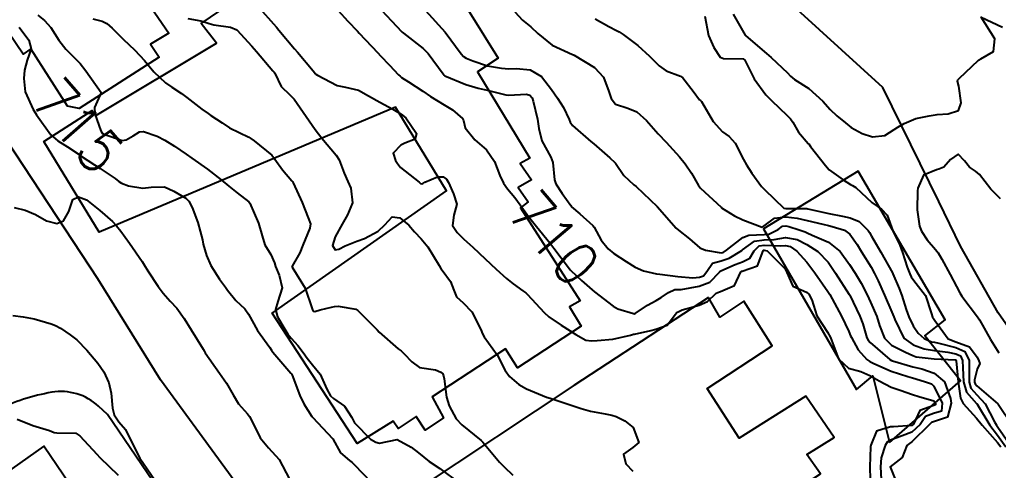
# Model space of a CAD drawing. Header units: metres. Extents: x 292545 to 299085, y 7450245 to 7463078.
# Drawn here: x 298322 to 298413.3, y 7451374.5 to 7451416.5 of the extents above; entities that cross this region are included whole.
import ezdxf
from ezdxf.enums import TextEntityAlignment as Align

# ---------------------------------------------------------------- set-up
doc = ezdxf.new("R2010")
doc.units = ezdxf.units.M
for name, color, linetype in [('Cotas', 45, 'Continuous'), ('Curvas de Nivel 1m', 11, 'Continuous'), ('Curvas de Nivel 5m', 15, 'Continuous'), ('Edificações', 30, 'Continuous'), ('Hidrografia', 140, 'Continuous'), ('Vias Primárias', 230, 'Continuous')]:
    doc.layers.add(name, color=color, linetype=linetype)
doc.styles.add('Style-STANDARD', font='STANDARD.shx')

msp = doc.modelspace()

# ---------------------------------------------------------------- linework, layer by layer
at = {"layer": 'Curvas de Nivel 1m', "flags": 128}
for points, elevation in [([(298344.415, 7451417.493), (298345.689, 7451416.068), (298345.962, 7451415.752), (298346.19, 7451415.472), (298347.657, 7451413.75), (298347.919, 7451413.447), (298349.381, 7451411.687), (298349.597, 7451411.43), (298349.633, 7451411.392), (298349.778, 7451411.282), (298351.622, 7451410.332), (298352.396, 7451410.173), (298353.618, 7451409.903), (298354.532, 7451409.371), (298355.604, 7451408.773), (298356.823, 7451408.113), (298357.588, 7451407.66), (298358.02, 7451407.326), (298359.022, 7451405.861), (298358.903, 7451405.317), (298357.931, 7451404.952), (298357.555, 7451404.775), (298356.849, 7451404.035), (298357.062, 7451403.337), (298357.242, 7451403.046), (298357.527, 7451402.698), (298359.285, 7451401.312), (298359.409, 7451401.209), (298359.511, 7451401.153), (298359.627, 7451401.194), (298359.794, 7451401.307), (298360.981, 7451401.833), (298361.518, 7451401.805), (298361.822, 7451401.591), (298362.016, 7451401.282), (298362.47, 7451400.243), (298362.78, 7451399.271), (298362.507, 7451398.245), (298362.368, 7451397.276), (298362.804, 7451396.617), (298363.451, 7451396.023), (298364.275, 7451395.252), (298365.427, 7451394.172), (298366.446, 7451393.23), (298367.404, 7451392.361), (298368.037, 7451391.848), (298368.945, 7451391.197), (298369.212, 7451391.013), (298369.39, 7451390.856), (298370.939, 7451389.174), (298371.367, 7451388.789), (298372.51, 7451388.004), (298373.348, 7451387.483), (298373.885, 7451387.142), (298374.822, 7451386.612), (298375.337, 7451386.536), (298375.885, 7451386.567), (298377.339, 7451386.681), (298378.984, 7451387.075), (298379.267, 7451387.149), (298379.344, 7451387.162), (298380.889, 7451387.516), (298381.351, 7451387.613), (298382.411, 7451387.986), (298383.172, 7451389.032), (298383.263, 7451389.143), (298383.375, 7451389.221), (298383.795, 7451389.442), (298385.382, 7451389.871), (298386.181, 7451390.196), (298386.985, 7451390.984), (298387.274, 7451391.102), (298387.394, 7451391.131), (298388.685, 7451391.682), (298389.272, 7451392.961), (298389.346, 7451393.029), (298389.414, 7451393.044), (298390.835, 7451393.523), (298391.358, 7451394.931), (298391.398, 7451394.976), (298391.443, 7451394.983), (298391.729, 7451394.927), (298393.418, 7451393.254), (298393.569, 7451392.908), (298394.117, 7451391.617), (298395.395, 7451391.078), (298395.63, 7451390.878), (298395.908, 7451390.351), (298396.358, 7451388.87), (298397.348, 7451387.358), (298397.634, 7451386.857), (298397.838, 7451386.355), (298398.394, 7451384.849), (298399.31, 7451384.006), (298400.458, 7451383.671), (298401.3, 7451383.3), (298402.19, 7451382.801), (298403.287, 7451382.212), (298404.129, 7451381.937), (298405.281, 7451381.551), (298405.881, 7451381.363), (298407.275, 7451380.96), (298407.444, 7451380.738), (298407.427, 7451380.582), (298407.27, 7451380.527), (298405.975, 7451380.046), (298405.37, 7451378.768), (298405.242, 7451378.652), (298403.513, 7451378.523), (298403.249, 7451378.512), (298401.935, 7451378.11), (298401.39, 7451376.808), (298401.378, 7451376.652), (298401.325, 7451374.809), (298401.324, 7451374.686), (298401.383, 7451372.808)], 711), ([(298355.743, 7451417.359), (298356.688, 7451416.34), (298357.643, 7451415.331), (298357.682, 7451415.293), (298357.808, 7451415.201), (298359.66, 7451413.779), (298360.105, 7451413.305), (298361.51, 7451411.415), (298361.606, 7451411.29), (298361.633, 7451411.268), (298361.678, 7451411.244), (298363.62, 7451410.412), (298364.785, 7451410.079), (298365.613, 7451409.906), (298367.365, 7451409.464), (298367.606, 7451409.433), (298369.292, 7451409.51), (298369.607, 7451409.434), (298369.805, 7451409.188), (298369.914, 7451408.873), (298370.302, 7451407.183), (298370.444, 7451406.311), (298370.704, 7451405.179), (298371.54, 7451403.662), (298371.737, 7451403.167), (298371.897, 7451401.545), (298372.017, 7451401.162), (298372.624, 7451400.273), (298373.404, 7451399.141), (298373.491, 7451399.035), (298374.256, 7451398.357), (298375.465, 7451397.292), (298375.594, 7451397.119), (298376.25, 7451395.911), (298376.889, 7451395.106), (298377.436, 7451394.664), (298378.592, 7451393.916), (298379.418, 7451393.412), (298380.194, 7451393.062), (298381.41, 7451392.776), (298381.71, 7451392.747), (298383.408, 7451392.542), (298384.807, 7451392.409), (298385.408, 7451392.46), (298385.797, 7451392.608), (298386.094, 7451392.993), (298386.639, 7451393.773), (298387.428, 7451393.995), (298388.177, 7451394.227), (298389.37, 7451394.951), (298389.444, 7451395.016), (298390.56, 7451395.831), (298391.453, 7451395.951), (298392.387, 7451395.987), (298393.455, 7451396.156), (298394.539, 7451395.979), (298395.449, 7451395.522), (298396.465, 7451394.87), (298397.428, 7451393.858), (298398.093, 7451392.853), (298399.393, 7451390.866), (298399.43, 7451390.802), (298400.381, 7451388.825), (298400.66, 7451388.124), (298401.043, 7451386.815), (298401.142, 7451386.614), (298401.339, 7451386.399), (298403.184, 7451384.791), (298403.322, 7451384.71), (298403.44, 7451384.67), (298405.313, 7451384.13), (298406.15, 7451383.918), (298407.305, 7451383.529), (298408.284, 7451382.73), (298408.824, 7451381.178), (298408.888, 7451380.724), (298408.563, 7451379.417), (298407.247, 7451378.997), (298407.053, 7451378.935), (298406.876, 7451378.746), (298405.226, 7451377.124), (298405.012, 7451376.986), (298404.76, 7451376.775), (298404.329, 7451375.661), (298403.203, 7451374.79), (298404.013, 7451372.782)], 709), ([(298323.694, 7451416.872), (298324.334, 7451416.375), (298324.915, 7451415.722), (298325.666, 7451414.559), (298326.328, 7451413.703), (298327.64, 7451412.367), (298328.194, 7451411.684), (298329.613, 7451409.67), (298328.978, 7451408.291), (298329.016, 7451407.676), (298329.567, 7451406.096), (298329.74, 7451405.843), (298330.237, 7451405.66), (298331.233, 7451405.318), (298331.559, 7451405.218), (298331.935, 7451405.259), (298332.593, 7451405.63), (298333.193, 7451405.998), (298333.567, 7451406.054), (298334.84, 7451405.607), (298335.558, 7451405.244), (298336.451, 7451404.685), (298337.538, 7451403.931), (298338.08, 7451403.565), (298339.523, 7451402.547), (298340.818, 7451401.537), (298341.507, 7451400.947), (298342.296, 7451400.313), (298343.386, 7451399.502), (298343.491, 7451399.377), (298344.289, 7451397.492), (298344.63, 7451396.309), (298344.888, 7451395.486), (298345.434, 7451394.578), (298345.77, 7451393.819), (298345.884, 7451393.473), (298346.212, 7451392.667), (298346.49, 7451391.464), (298346.101, 7451390.19), (298345.859, 7451389.473), (298346.055, 7451388.777), (298346.829, 7451387.458), (298347.031, 7451387.146), (298347.336, 7451386.772), (298347.968, 7451386.089), (298348.467, 7451385.443), (298348.817, 7451384.936), (298349.312, 7451384.312), (298350.042, 7451383.423), (298350.674, 7451382.024), (298351.013, 7451381.413), (298351.27, 7451381.158), (298352.321, 7451380.452), (298352.988, 7451379.384), (298353.246, 7451378.89), (298354.746, 7451377.365), (298355.22, 7451377.092), (298355.562, 7451377.014), (298357.223, 7451377.34), (298358.533, 7451376.637), (298359.211, 7451376.11), (298360.217, 7451375.3), (298361.196, 7451374.639), (298363.042, 7451373.271)], 714), ([(298328.84, 7451416.53), (298329.689, 7451416.314), (298330.13, 7451416.106), (298330.64, 7451415.656), (298331.668, 7451414.634), (298332.737, 7451413.629), (298333.643, 7451412.654), (298334.512, 7451411.611), (298335.623, 7451410.579), (298336.212, 7451410.185), (298337.11, 7451409.578), (298337.607, 7451409.205), (298339.013, 7451408.135), (298339.585, 7451407.715), (298339.837, 7451407.546), (298340.885, 7451406.84), (298341.572, 7451406.391), (298343.379, 7451405.502), (298343.561, 7451405.404), (298343.872, 7451405.183), (298345.538, 7451403.823), (298345.82, 7451403.476), (298346.517, 7451402.459), (298347.39, 7451401.452), (298347.446, 7451401.385), (298347.511, 7451401.268), (298348.344, 7451399.441), (298348.917, 7451397.989), (298349.125, 7451397.433), (298349.061, 7451397.036), (298348.436, 7451395.44), (298348.128, 7451394.748), (298347.423, 7451393.507), (298347.406, 7451393.45), (298347.422, 7451393.408), (298348.645, 7451391.437), (298349.297, 7451389.508), (298349.313, 7451389.431), (298349.371, 7451389.292), (298349.526, 7451389.273), (298350.045, 7451389.423), (298351.1, 7451389.689), (298351.376, 7451389.742), (298351.731, 7451389.759), (298353.374, 7451389.499), (298353.562, 7451389.378), (298355.346, 7451387.556), (298355.537, 7451387.358), (298357.327, 7451385.782), (298357.588, 7451385.599), (298357.877, 7451385.332), (298358.586, 7451384.591), (298359.31, 7451384.05), (298360.782, 7451383.822), (298361.306, 7451383.632), (298361.467, 7451383.45), (298361.536, 7451383.287), (298361.59, 7451382.995), (298361.808, 7451381.285), (298362.063, 7451380.484), (298362.723, 7451379.275), (298363.244, 7451378.703), (298365.058, 7451377.242), (298365.146, 7451377.165), (298365.221, 7451377.09), (298366.77, 7451375.224), (298367.199, 7451374.805), (298368, 7451374.017)], 713), ([(298337.693, 7451416.582), (298338.892, 7451416.357), (298339.688, 7451416.094), (298340.124, 7451415.981), (298341.686, 7451415.778), (298342.256, 7451415.514), (298343.661, 7451414.008), (298344.098, 7451413.496), (298345.635, 7451411.701), (298345.737, 7451411.581), (298345.794, 7451411.478), (298346.397, 7451410.245), (298347.197, 7451409.456), (298347.607, 7451409.069), (298348.73, 7451407.439), (298349.571, 7451406.232), (298350.196, 7451405.424), (298351.539, 7451403.838), (298351.796, 7451403.406), (298352.288, 7451402.166), (298352.62, 7451401.393), (298352.893, 7451400.776), (298353.056, 7451399.387), (298352.594, 7451398.276), (298352.096, 7451397.401), (298351.451, 7451396.23), (298351.186, 7451395.413), (298351.437, 7451395.018), (298351.77, 7451395.073), (298352.368, 7451395.396), (298353.447, 7451395.825), (298354.163, 7451396.086), (298355.457, 7451396.77), (298356.057, 7451397.354), (298356.739, 7451398.082), (298357.473, 7451397.986), (298358.323, 7451397.327), (298358.833, 7451396.695), (298359.45, 7451396.054), (298360.083, 7451395.304), (298361.137, 7451393.572), (298361.3, 7451393.291), (298361.411, 7451393.133), (298362.203, 7451392.08), (298362.51, 7451391.273), (298362.77, 7451390.653), (298363.381, 7451390.091), (298364.175, 7451389.252), (298365.043, 7451387.547), (298365.162, 7451387.242), (298365.34, 7451386.911), (298366.542, 7451385.228), (298367.301, 7451383.782), (298367.684, 7451383.214), (298368.568, 7451382.483), (298369.282, 7451382.082), (298371.144, 7451381.301), (298371.274, 7451381.257), (298371.576, 7451381.167), (298373.268, 7451380.613), (298374.371, 7451380.24), (298375.262, 7451379.99), (298376.631, 7451379.734), (298377.258, 7451379.625), (298377.651, 7451379.489), (298378.447, 7451379.088), (298379.244, 7451378.458), (298379.775, 7451377.072), (298379.218, 7451376.608), (298378.317, 7451375.984), (298378.535, 7451375.087), (298379.196, 7451374.391)], 712), ([(298359.856, 7451417.308), (298361.683, 7451415.29), (298363.188, 7451413.267), (298363.406, 7451413.019), (298363.649, 7451412.861), (298364.274, 7451412.626), (298365.642, 7451412.165), (298366.937, 7451411.93), (298367.64, 7451411.894), (298368.35, 7451411.919), (298369.639, 7451411.793), (298370.68, 7451411.18), (298371.615, 7451409.968), (298372.172, 7451409.161), (298372.733, 7451408.292), (298373.259, 7451407.145), (298373.354, 7451406.917), (298373.577, 7451406.587), (298375.273, 7451405.123), (298375.559, 7451404.882), (298377.057, 7451403.588), (298377.534, 7451403.158), (298377.578, 7451403.099), (298378.367, 7451401.933), (298379.305, 7451401.073), (298379.51, 7451400.908), (298381.483, 7451399.05), (298383.244, 7451397.032), (298383.461, 7451396.847), (298384.492, 7451396.053), (298385.445, 7451395.209), (298385.977, 7451394.995), (298387.439, 7451394.747), (298387.634, 7451394.784), (298387.925, 7451394.973), (298389.455, 7451396.163), (298390.013, 7451396.389), (298391.458, 7451396.448), (298391.899, 7451396.486), (298392.749, 7451396.917), (298393.169, 7451397.21), (298393.466, 7451397.246), (298393.76, 7451397.2), (298394.733, 7451396.891), (298395.273, 7451396.695), (298395.46, 7451396.61), (298395.934, 7451396.399), (298397.452, 7451395.721), (298398.537, 7451394.849), (298399.425, 7451393.659), (298399.949, 7451392.832), (298400.499, 7451391.918), (298401.059, 7451390.815), (298401.383, 7451390.143), (298401.951, 7451388.804), (298402.203, 7451387.953), (298402.673, 7451386.797), (298403.336, 7451386.14), (298404.624, 7451385.483), (298405.327, 7451385.157), (298405.623, 7451385.062), (298407.324, 7451384.87), (298409.284, 7451384.76), (298409.323, 7451384.755), (298409.347, 7451384.744), (298409.358, 7451384.719), (298409.363, 7451384.679), (298409.555, 7451382.716), (298409.767, 7451381.202), (298410.013, 7451380.709), (298411.252, 7451379.323), (298411.776, 7451378.685), (298413.227, 7451377.08), (298413.525, 7451376.667)], 708), ([(298368.185, 7451417.205), (298368.92, 7451416.427), (298369.689, 7451415.79), (298370.337, 7451415.183), (298371.667, 7451414.083), (298373.576, 7451413.22), (298373.654, 7451413.181), (298373.737, 7451413.139), (298375.642, 7451412.004), (298376.477, 7451411.112), (298376.961, 7451409.759), (298377.192, 7451409.104), (298377.598, 7451408.585), (298378.721, 7451408.21), (298379.591, 7451407.873), (298380.47, 7451407.061), (298381.571, 7451405.825), (298382.298, 7451405.043), (298383.543, 7451403.677), (298384.084, 7451403.022), (298384.663, 7451402.152), (298385.329, 7451401.003), (298385.51, 7451400.777), (298387.43, 7451398.981), (298387.483, 7451398.938), (298388.686, 7451398.173), (298389.472, 7451397.816), (298391.259, 7451397.138), (298391.466, 7451397.245), (298392.43, 7451397.964), (298393.475, 7451398.095), (298394.545, 7451397.966), (298395.472, 7451397.762), (298396.938, 7451397.395), (298397.467, 7451397.279), (298397.811, 7451397.201), (298398.954, 7451396.845), (298399.459, 7451396.487), (298400.119, 7451395.5), (298400.536, 7451394.824), (298401.422, 7451393.404), (298401.758, 7451392.807), (298402.08, 7451392.129), (298402.674, 7451390.797), (298403.369, 7451389.196), (298403.539, 7451388.788), (298403.637, 7451388.511), (298404.491, 7451386.779), (298405.337, 7451386.162), (298406.369, 7451385.79), (298407.332, 7451385.635), (298408.571, 7451385.487), (298409.329, 7451385.337), (298409.762, 7451385.148), (298409.968, 7451384.71), (298409.994, 7451384.029), (298410.063, 7451382.708), (298410.322, 7451381.743), (298411.273, 7451380.713), (298411.295, 7451380.69), (298411.33, 7451380.632), (298412.512, 7451378.677), (298413.234, 7451377.76), (298414.003, 7451376.662)], 707), ([(298375.697, 7451416.529), (298376.976, 7451415.821), (298377.686, 7451415.449), (298377.913, 7451415.325), (298378.31, 7451415.091), (298379.668, 7451414.054), (298380.771, 7451413.059), (298381.644, 7451412.161), (298382.298, 7451411.698), (298383.635, 7451411.204), (298383.746, 7451411.14), (298383.855, 7451411.027), (298384.829, 7451409.798), (298385.43, 7451409.003), (298385.521, 7451408.92), (298385.601, 7451408.829), (298386.701, 7451406.989), (298387.573, 7451406.021), (298388.18, 7451405.582), (298388.737, 7451404.962), (298389.54, 7451403.424), (298389.798, 7451402.947), (298390.314, 7451402.153), (298391.218, 7451400.933), (298391.508, 7451400.597), (298393.288, 7451398.912), (298393.483, 7451398.882), (298395.455, 7451398.853), (298395.483, 7451398.85), (298395.523, 7451398.839), (298397.478, 7451398.416), (298398.774, 7451398.145), (298399.474, 7451397.993), (298400.301, 7451397.657), (298401.141, 7451396.815), (298401.267, 7451396.619), (298401.458, 7451396.299), (298402.333, 7451394.801), (298403.414, 7451392.882), (298403.457, 7451392.789), (298404.047, 7451391.428), (298404.302, 7451390.776), (298404.699, 7451389.451), (298404.933, 7451388.774), (298405.355, 7451387.931), (298405.831, 7451387.246), (298406.392, 7451386.754), (298407.052, 7451386.456), (298407.34, 7451386.401), (298407.756, 7451386.319), (298409.335, 7451385.92), (298410.174, 7451385.55), (298410.576, 7451384.701), (298410.564, 7451383.441), (298410.574, 7451382.701), (298410.725, 7451382.136), (298411.281, 7451381.501), (298412.055, 7451380.682), (298412.934, 7451378.986), (298413.113, 7451378.671), (298413.241, 7451378.496), (298414.521, 7451376.657)], 706), ([(298388.569, 7451416.967), (298389.674, 7451415.02), (298389.734, 7451414.949), (298391.657, 7451413.302), (298392.113, 7451412.925), (298393.639, 7451411.496), (298393.914, 7451411.185), (298394.283, 7451410.9), (298395.62, 7451410.048), (298396.922, 7451408.867), (298397.595, 7451408.103), (298398.233, 7451407.494), (298399.034, 7451406.845), (298399.579, 7451406.43), (298400.597, 7451405.849), (298401.564, 7451405.55), (298402.695, 7451405.67), (298403.574, 7451406.228), (298403.91, 7451406.453), (298404.512, 7451406.776), (298405.588, 7451407.241), (298406.85, 7451407.488), (298407.592, 7451407.616), (298408.63, 7451407.692), (298409.596, 7451407.987), (298409.839, 7451408.716), (298409.626, 7451410.253), (298409.496, 7451410.721), (298409.512, 7451410.843), (298409.636, 7451410.983), (298411.453, 7451412.693), (298411.654, 7451412.801), (298412.832, 7451413.508), (298412.961, 7451414.677), (298411.703, 7451416.69), (298413.689, 7451415.751)], 704), ([(298413.499, 7451399.766), (298412.594, 7451400.679), (298411.526, 7451402.04), (298411.171, 7451402.337), (298410.619, 7451402.704), (298410.147, 7451403.319), (298409.545, 7451403.932), (298408.836, 7451403.431), (298408.211, 7451402.733), (298407.75, 7451402.519), (298407.53, 7451402.474), (298406.313, 7451401.965), (298405.79, 7451400.757), (298405.764, 7451400.502), (298405.717, 7451398.758), (298405.941, 7451397.228), (298406.122, 7451396.753), (298406.656, 7451395.95), (298407.446, 7451395.062), (298407.688, 7451394.738), (298408.024, 7451394.144), (298408.803, 7451392.726), (298409.402, 7451391.606), (298409.702, 7451391.021), (298409.896, 7451390.712), (298411.364, 7451388.775), (298411.431, 7451388.689), (298411.552, 7451388.497), (298412.554, 7451386.678), (298413.331, 7451385.428)], 704), ([(298321.481, 7451398.965), (298322.523, 7451398.704), (298323.471, 7451398.311), (298324.521, 7451397.729), (298325.46, 7451397.456), (298326.091, 7451397.711), (298326.586, 7451398.594), (298326.961, 7451399.698), (298327.496, 7451399.951), (298328.249, 7451399.682), (298329.478, 7451398.673), (298330.651, 7451397.652), (298331.053, 7451397.24), (298331.454, 7451396.744), (298332.252, 7451395.632), (298333.426, 7451393.919), (298333.619, 7451393.618), (298333.963, 7451393.066), (298334.919, 7451391.605), (298335.387, 7451390.967), (298336.032, 7451390.242), (298336.656, 7451389.581), (298337.359, 7451388.631), (298338.012, 7451387.563), (298339.117, 7451385.76), (298339.247, 7451385.551), (298339.322, 7451385.434), (298340.648, 7451383.537), (298341.289, 7451382.586), (298341.907, 7451381.52), (298342.433, 7451380.681), (298343.255, 7451379.745), (298343.453, 7451379.498), (298343.662, 7451379.081), (298344.448, 7451377.488), (298345.214, 7451376.57), (298346.207, 7451375.47), (298347.185, 7451373.655)], 716), ([(298321.364, 7451388.904), (298322.346, 7451388.762), (298323.356, 7451388.587), (298324.956, 7451388.117), (298325.347, 7451387.975), (298325.813, 7451387.713), (298326.721, 7451387.083), (298327.332, 7451386.621), (298328.287, 7451385.68), (298329.311, 7451384.454), (298329.869, 7451383.664), (298330.334, 7451382.613), (298330.553, 7451381.657), (298330.664, 7451380.251), (298330.814, 7451379.654), (298331.246, 7451378.992), (298331.874, 7451378.276), (298332.204, 7451377.635), (298333.203, 7451375.62), (298334.599, 7451373.606)], 717), ([(298321.762, 7451379.24), (298323.242, 7451378.66), (298324.778, 7451378.184), (298325.236, 7451377.997), (298325.482, 7451377.963), (298327.235, 7451377.926), (298327.621, 7451377.686), (298329.208, 7451375.98), (298329.499, 7451375.667), (298331.187, 7451374.027)], 718)]:
    msp.add_lwpolyline(points, dxfattribs=dict(at, elevation=elevation))
at = {"layer": 'Curvas de Nivel 5m', "flags": 128}
for points, elevation in [([(298351.702, 7451417.304), (298352.622, 7451416.326), (298353.517, 7451415.382), (298353.68, 7451415.206), (298355.408, 7451413.362), (298355.65, 7451413.107), (298356.504, 7451412.21), (298357.339, 7451411.334), (298357.49, 7451411.191), (298357.63, 7451411.083), (298358.263, 7451410.684), (298359.61, 7451409.808), (298360.319, 7451409.303), (298361.595, 7451408.515), (298362.381, 7451408.069), (298363.31, 7451407.264), (298363.401, 7451407.082), (298363.574, 7451406.376), (298364.467, 7451405.251), (298365.549, 7451404.339), (298366.302, 7451403.232), (298366.804, 7451401.943), (298367.128, 7451401.224), (298367.508, 7451400.713), (298368.195, 7451399.905), (298368.7, 7451399.202), (298369.477, 7451398.115), (298370.227, 7451397.182), (298371.448, 7451395.668), (298371.835, 7451395.166), (298373.189, 7451393.38), (298373.361, 7451393.151), (298373.412, 7451393.093), (298374.428, 7451392.159), (298375.395, 7451391.304), (298375.616, 7451391.118), (298377.38, 7451389.76), (298377.812, 7451389.528), (298379.262, 7451389.072), (298379.373, 7451389.052), (298379.418, 7451389.07), (298380.574, 7451389.865), (298381.385, 7451390.298), (298381.852, 7451390.582), (298382.52, 7451391.039), (298383.114, 7451391.315), (298383.396, 7451391.323), (298383.7, 7451391.329), (298385.399, 7451391.617), (298386.398, 7451391.995), (298387.316, 7451392.981), (298387.362, 7451393.032), (298387.414, 7451393.058), (298388.747, 7451393.643), (298389.427, 7451393.906), (298390.122, 7451394.254), (298390.517, 7451394.939), (298390.98, 7451395.402), (298391.448, 7451395.464), (298392.968, 7451395.394), (298393.448, 7451395.416), (298393.878, 7451395.335), (298394.506, 7451394.894), (298395.428, 7451393.869), (298396.183, 7451392.872), (298397.396, 7451391.126), (298397.564, 7451390.858), (298397.8, 7451390.443), (298398.655, 7451388.847), (298399.349, 7451387.416), (298399.52, 7451387.013), (298399.592, 7451386.836), (298400.212, 7451385.707), (298401.035, 7451384.814), (298401.32, 7451384.624), (298401.687, 7451384.437), (298403.307, 7451383.718), (298404.853, 7451383.221), (298405.298, 7451383.1), (298406.415, 7451382.753), (298407.07, 7451382.522), (298407.289, 7451382.31), (298408.073, 7451380.732), (298407.995, 7451379.999), (298407.258, 7451379.753), (298406.514, 7451379.491), (298405.992, 7451378.759), (298405.236, 7451378.038), (298404.339, 7451377.677), (298403.23, 7451377.284), (298402.92, 7451377.101), (298402.729, 7451376.795), (298402.37, 7451375.64), (298402.294, 7451374.799), (298402.376, 7451373.607)], 710), ([(298385.904, 7451416.793), (298386.263, 7451414.994), (298386.767, 7451413.884), (298387.348, 7451412.983), (298387.651, 7451412.829), (298389.505, 7451412.806), (298389.65, 7451412.689), (298390.517, 7451410.941), (298391.611, 7451409.452), (298392.131, 7451408.925), (298393.589, 7451407.526), (298393.901, 7451407.22), (298394.129, 7451406.902), (298394.668, 7451405.988), (298395.563, 7451404.934), (298395.609, 7451404.88), (298395.779, 7451404.659), (298397.162, 7451402.864), (298397.529, 7451402.462), (298398.826, 7451401.541), (298399.515, 7451401.092), (298399.682, 7451401.005), (298400.002, 7451400.833), (298401.492, 7451399.423), (298402.4, 7451398.801), (298402.935, 7451398.253), (298403.448, 7451396.79), (298403.462, 7451396.746), (298404.115, 7451395.446), (298404.37, 7451394.776), (298404.784, 7451393.408), (298405.041, 7451392.766), (298405.16, 7451392.514), (298405.407, 7451392.15), (298406.489, 7451390.749), (298407.056, 7451389.055), (298407.153, 7451388.743), (298407.236, 7451388.616), (298407.36, 7451388.424), (298408.627, 7451386.727), (298409.34, 7451386.456), (298410.608, 7451385.973), (298411.326, 7451385.019), (298411.472, 7451384.689), (298411.576, 7451384.431), (298411.311, 7451383.899), (298411.089, 7451382.9), (298411.085, 7451382.693), (298411.128, 7451382.529), (298411.289, 7451382.34), (298413.25, 7451380.67), (298413.273, 7451380.651), (298414.613, 7451378.656)], 705), ([(298321.97, 7451415.757), (298322.849, 7451414.564), (298323.07, 7451413.746), (298322.702, 7451412.69), (298322.468, 7451411.752), (298322.396, 7451410.981), (298322.512, 7451409.751), (298323.254, 7451408.077), (298323.474, 7451407.741), (298323.581, 7451407.587), (298324.916, 7451405.726), (298325.557, 7451405.16), (298326.472, 7451404.626), (298327.545, 7451403.897), (298327.845, 7451403.687), (298329.527, 7451402.61), (298330.909, 7451401.649), (298331.261, 7451401.394), (298331.509, 7451401.241), (298332.149, 7451400.991), (298333.504, 7451400.762), (298334.275, 7451400.843), (298335.506, 7451400.886), (298336.389, 7451400.474), (298337.495, 7451399.825), (298337.772, 7451399.567), (298338.099, 7451398.948), (298338.63, 7451397.558), (298339.049, 7451395.952), (298339.131, 7451395.553), (298339.432, 7451394.485), (298339.85, 7451393.546), (298340.659, 7451392.282), (298341.202, 7451391.532), (298341.39, 7451391.265), (298342.174, 7451390.312), (298343.009, 7451389.505), (298343.366, 7451389.019), (298344.188, 7451387.492), (298345.327, 7451385.924), (298345.506, 7451385.658), (298345.632, 7451385.477), (298347.304, 7451383.524), (298347.332, 7451383.488), (298347.352, 7451383.459), (298347.424, 7451383.335), (298348.146, 7451381.447), (298348.501, 7451380.677), (298349.254, 7451379.499), (298349.311, 7451379.429), (298351.223, 7451377.41), (298351.92, 7451376.109), (298352.783, 7451375.386), (298353.027, 7451375.209), (298353.199, 7451375.006), (298354.785, 7451373.364)], 715)]:
    msp.add_lwpolyline(points, dxfattribs=dict(at, elevation=elevation))
at = {"layer": 'Edificações'}
for points in [[(298356.966, 7451428.41), (298366.642, 7451412.87), (298364.722, 7451411.598), (298369.592, 7451403.565), (298368.701, 7451403.047), (298369.738, 7451401.548), (298368.521, 7451400.814), (298369.447, 7451399.487), (298368.736, 7451398.945), (298374.291, 7451390.274), (298373.283, 7451389.706), (298374.394, 7451387.899), (298368.45, 7451384.027), (298367.339, 7451385.782), (298360.484, 7451381.332), (298361.544, 7451379.37), (298359.838, 7451378.209), (298358.985, 7451379.474), (298357.305, 7451378.364), (298356.84, 7451379.061), (298353.488, 7451376.971), (298345.56, 7451389.127), (298361.831, 7451400.524), (298357.052, 7451408.308), (298329.408, 7451396.674), (298324.247, 7451405.1), (298328.776, 7451408.01), (298329.123, 7451407.537), (298340.376, 7451414.274), (298338.942, 7451416.12), (298340.673, 7451417.272)], [(298332.907, 7451419.61), (298335.921, 7451415.212), (298334.222, 7451414.189), (298335.017, 7451412.953), (298327.555, 7451408.192), (298326.454, 7451408.416), (298323.056, 7451413.739), (298322.324, 7451413.247), (298319.576, 7451417.284)]]:
    msp.add_lwpolyline(points, dxfattribs=at)
for points in [[(298403.154, 7451377.08), (298409.755, 7451382.815), (298406.444, 7451387.013), (298408.346, 7451388.502), (298400.216, 7451402.361), (298391.383, 7451396.982), (298400.076, 7451382.008), (298401.601, 7451383.287)], [(298386.252, 7451390.578), (298373.702, 7451382.386), (298359.167, 7451372.751), (298355.568, 7451370.468), (298356.766, 7451368.759), (298354.443, 7451367.147), (298357.331, 7451362.982), (298363.419, 7451367.036), (298366.451, 7451362.567), (298360.339, 7451358.604), (298363.079, 7451354.588), (298365.378, 7451355.98), (298366.527, 7451354.32), (298378.342, 7451361.996), (298393.082, 7451371.8), (298396.721, 7451374.16), (298395.436, 7451375.936), (298397.978, 7451377.541), (298395.335, 7451381.376), (298389.109, 7451377.475), (298386.145, 7451382.088), (298392.197, 7451386.07), (298389.553, 7451390.223), (298387.305, 7451388.743)]]:
    msp.add_lwpolyline(points, close=True, dxfattribs=at)
at = {"layer": 'Edificações', "elevation": 731.677}
msp.add_lwpolyline([(298317.021, 7451361.02), (298329.122, 7451369.575), (298324.275, 7451376.717), (298315.801, 7451370.75)], dxfattribs=at)
at = {"layer": 'Hidrografia'}
msp.add_lwpolyline([(298415.224, 7451386.383), (298413.271, 7451389.145), (298409.767, 7451395.349), (298407.733, 7451399.534), (298402.522, 7451410.155), (298390.71, 7451420.922), (298386.741, 7451427.096), (298380.967, 7451434.085), (298367.011, 7451446.535), (298370.318, 7451451.118), (298385.359, 7451448.276), (298390.168, 7451449.223), (298389.965, 7451452.471), (298387.865, 7451456.396), (298378.109, 7451466.072), (298371.115, 7451472.942), (298363.52, 7451481.34), (298358.439, 7451485.603), (298339.898, 7451514.191), (298333.145, 7451526.919)], dxfattribs=at)
at = {"layer": 'Vias Primárias'}
msp.add_lwpolyline([(298396.1, 7451294.974), (298377.165, 7451321.461), (298365.491, 7451339.516), (298356.028, 7451353.221), (298347.157, 7451366.496), (298335.135, 7451382.914), (298329.302, 7451392.327), (298322.433, 7451402.738), (298314.528, 7451414.685), (298304.116, 7451430.105), (298296.206, 7451442.129), (298284.064, 7451460.532), (298275.756, 7451472.723), (298267.955, 7451484.266), (298255.904, 7451502.4), (298247.993, 7451513.834), (298234.293, 7451534.945)], dxfattribs=at)
at = {"layer": 'Vias Primárias', "elevation": 728.202}
msp.add_lwpolyline([(298274.717, 7451297.941), (298290.945, 7451309.183), (298307.912, 7451320.914), (298326.11, 7451333.862), (298346.045, 7451347.841, 0.382219), (298347.462, 7451353.915), (298344.475, 7451358.711), (298330.202, 7451379.668), (298329.366, 7451380.442, 0.23283), (298324.998, 7451381.741, 0.073081), (298319.873, 7451380.073), (298308.4, 7451374.981), (298295.677, 7451369.414), (298282.175, 7451363.821), (298266.306, 7451356.801), (298251.192, 7451349.96), (298242.434, 7451345.947)], format="xyb", dxfattribs=at)

# ---------------------------------------------------------------- texts
at = {"layer": 'Cotas', "style": 'Style-STANDARD'}
for s, rotation, p in [('715', 310.90408, (298327.44, 7451406.578, 715)), ('710', 310.32343, (298371.855, 7451396.11, 710))]:
    msp.add_text(s, height=4, rotation=rotation, dxfattribs=at).set_placement(p, align=Align.MIDDLE_CENTER)

doc.saveas('drawing.dxf')
